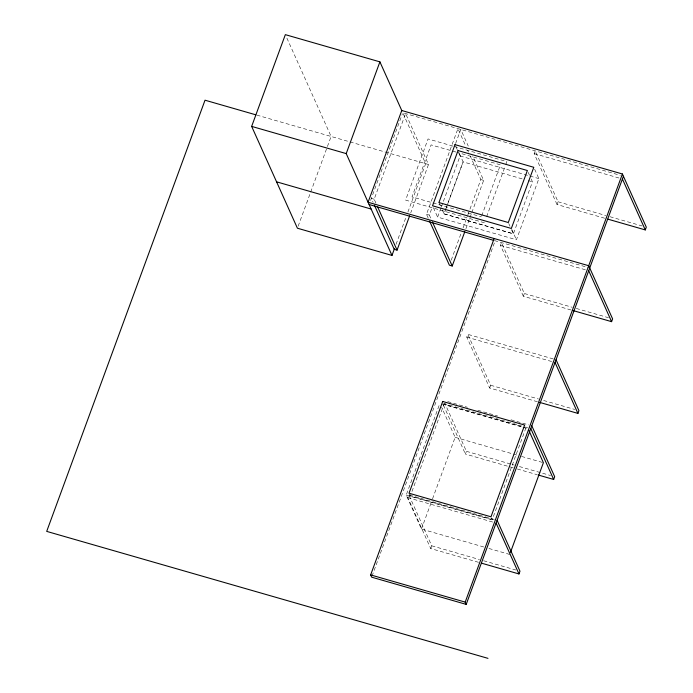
<?xml version="1.0" encoding="UTF-8"?>
<svg xmlns="http://www.w3.org/2000/svg" width="693" height="693" viewBox="0 0 693 693"><rect width="100%" height="100%" fill="white"/><g stroke="black" fill="none" stroke-linecap="round" stroke-linejoin="round"><path stroke-width="0.52" stroke-dasharray="3.46 2.6" d="M298.155 226.204L331.107 136.478L286.218 36.608M370.573 200.476L402.408 113.773M375.935 203.127L374.177 199.212L405.613 113.583L428.499 164.501L410.741 212.855M396.049 244.334L406.427 216.06M407.891 212.075L425.658 163.678L402.78 112.768L620.313 175.355M428.257 218.182L426.498 214.267L457.943 128.638L465.861 146.266M430.656 218.018L429.339 215.081L432.293 207.025M455.596 143.555L460.776 129.452L468.26 146.102M534.641 169.179L538.877 178.612L516.424 239.769L437.621 217.1L440.939 208.073M441.302 207.077L460.083 155.942L458.809 153.11M531.176 178.967L532.467 181.835L513.374 233.827L444.031 213.877L445.842 208.818M446.214 207.822L463.097 161.833L458.463 151.507M511.668 230.015L513.374 233.827L444.005 213.816L445.131 210.871M445.504 209.875L463.123 161.885L522.115 178.863M451.23 260.144L461.59 231.938M463.063 227.902L467.506 215.818M467.879 214.813L480.821 179.548L470.261 156.055M465.904 228.725L469.603 218.65M469.975 217.637L471.448 213.609M471.82 212.604L483.653 180.371L472.661 155.89M481.722 215.826L500.441 164.839L456.973 152.339M486.607 216.762L505.388 165.627M505.751 164.622L506.86 161.616L453.976 146.405M372.028 576.16L495.174 240.783M483.749 546.976L421.448 529.054L406.202 495.114L439.882 403.369M478.473 562.3L430.708 548.553L407.83 497.643L408.844 494.889L496.058 519.984M537.421 401.749L489.665 388.011L466.779 337.093L467.792 334.338L555.006 359.433M523.345 296.266L500.467 245.357L501.481 242.602L524.358 293.511L523.345 296.266L571.11 310.005M557.033 204.522L534.156 153.612L535.161 150.857L558.047 201.767L557.033 204.522L604.798 218.269M525.935 427.884L492.247 519.62L410.299 496.041L443.988 404.305L524.896 427.581M421.448 529.054L432.189 499.818M432.553 498.813L455.136 437.318L441.623 407.25M430.708 548.553L431.722 545.798L408.844 494.889M513.166 467.801L465.41 454.062L466.415 451.308L444.854 403.335M489.665 388.011L490.67 385.256L467.792 334.338M534.156 153.612L621.37 178.707M452.945 146.102L428.057 138.946L405.596 200.104L484.398 222.774M455.942 152.036L431.098 144.889L412.014 196.881L481.358 216.831M460.083 155.942L538.877 178.612M528.3 180.587L532.467 181.835M256.817 115.099L428.499 164.501M480.821 179.548L483.653 180.371M558.047 201.767L605.803 215.514M609.961 216.71L642.142 225.97M374.177 199.212L371.344 198.397L373.103 202.313M426.498 214.267L429.339 215.081M494.43 240.575L588.695 267.697M500.467 245.357L587.681 270.443M524.358 293.511L572.123 307.259M576.273 308.446L608.463 317.715M466.779 337.093L554.002 362.188M490.67 385.256L538.435 398.995M543.624 400.493L574.774 409.45M447.695 401.594L467.42 407.267M477.798 410.256L497.531 415.93M511.027 419.811L528.681 424.896M443.563 403.447L521.439 425.849M525.589 427.044L527.668 427.642M441.961 403.967L521.907 426.975M522.946 427.269L527.104 428.465M455.136 437.318L517.437 455.24M521.586 456.436L543.39 462.707M466.415 451.308L511.062 464.154M512.101 464.457L514.18 465.046M519.369 466.545L550.519 475.511M517.325 468.996L537.049 474.67M406.202 495.114L493.416 520.209M407.83 497.643L495.045 522.739M488.937 548.475L509.71 554.452M431.722 545.798L479.487 559.546M483.636 560.741L515.826 570.001M528.222 172.401L529.487 175.216M511.763 229.4L516.424 239.769M508.714 223.449L509.979 226.264M467.619 150.182L468.503 152.139M455.838 146.509L458.385 152.165M438.946 202.555L440.635 206.315M442.325 210.066L444.031 213.877M433.385 207.675L437.621 217.1M443.407 405.11L465.41 454.062M491.406 517.74L492.247 519.62M409.45 494.161L410.299 496.041"/><path stroke-width="1.04" d="M394.568 248.363L391.978 255.422L297.418 228.214L251.654 126.395L285.343 34.65L379.903 61.859L401.897 110.811M391.978 255.422L346.214 153.595L379.903 61.859M374.419 205.249L394.222 249.307L397.054 250.121L409.632 215.869M429.582 221.119L449.385 265.176L452.217 265.991L464.795 231.739M623.414 176.247L466.216 604.383L371.656 577.174L370.642 574.913L494.152 238.522M466.216 604.383L465.202 602.113L622.401 173.986L401.767 110.508L368.078 202.252L588.712 265.731L612.612 318.901L611.598 321.656L573.189 310.603M510.446 552.434L543.39 462.707L529.01 430.708M481.592 563.192L518.97 573.951L519.975 571.197L497.098 520.287M538.089 474.974L553.664 479.452L554.677 476.697L531.791 425.788M539.5 402.347L577.919 413.4L578.924 410.646L556.046 359.736M607.908 219.161L645.287 229.92L646.3 227.165L622.401 173.986M255.778 114.804L205.024 100.199L46.7 531.384L487.976 658.35M251.654 126.395L346.214 153.595M369.092 204.513L493.399 240.272M276.568 181.826L371.127 209.035M370.642 574.913L465.202 602.113M622.409 179.002L645.287 229.92M588.721 270.746L611.598 321.656M555.032 362.491L577.919 413.4M530.786 428.543L553.664 479.452M432.415 221.933L452.217 265.991M377.694 207.042L397.054 250.121M496.084 523.033L518.97 573.951M454.998 144.629L432.536 205.786L511.339 228.456L533.792 167.299L454.998 144.629M458.038 150.572L438.946 202.555L508.29 222.514L527.382 170.521L458.038 150.572M442.714 401.472L409.026 493.217L490.982 516.796L524.662 425.052L442.714 401.472"/></g></svg>
